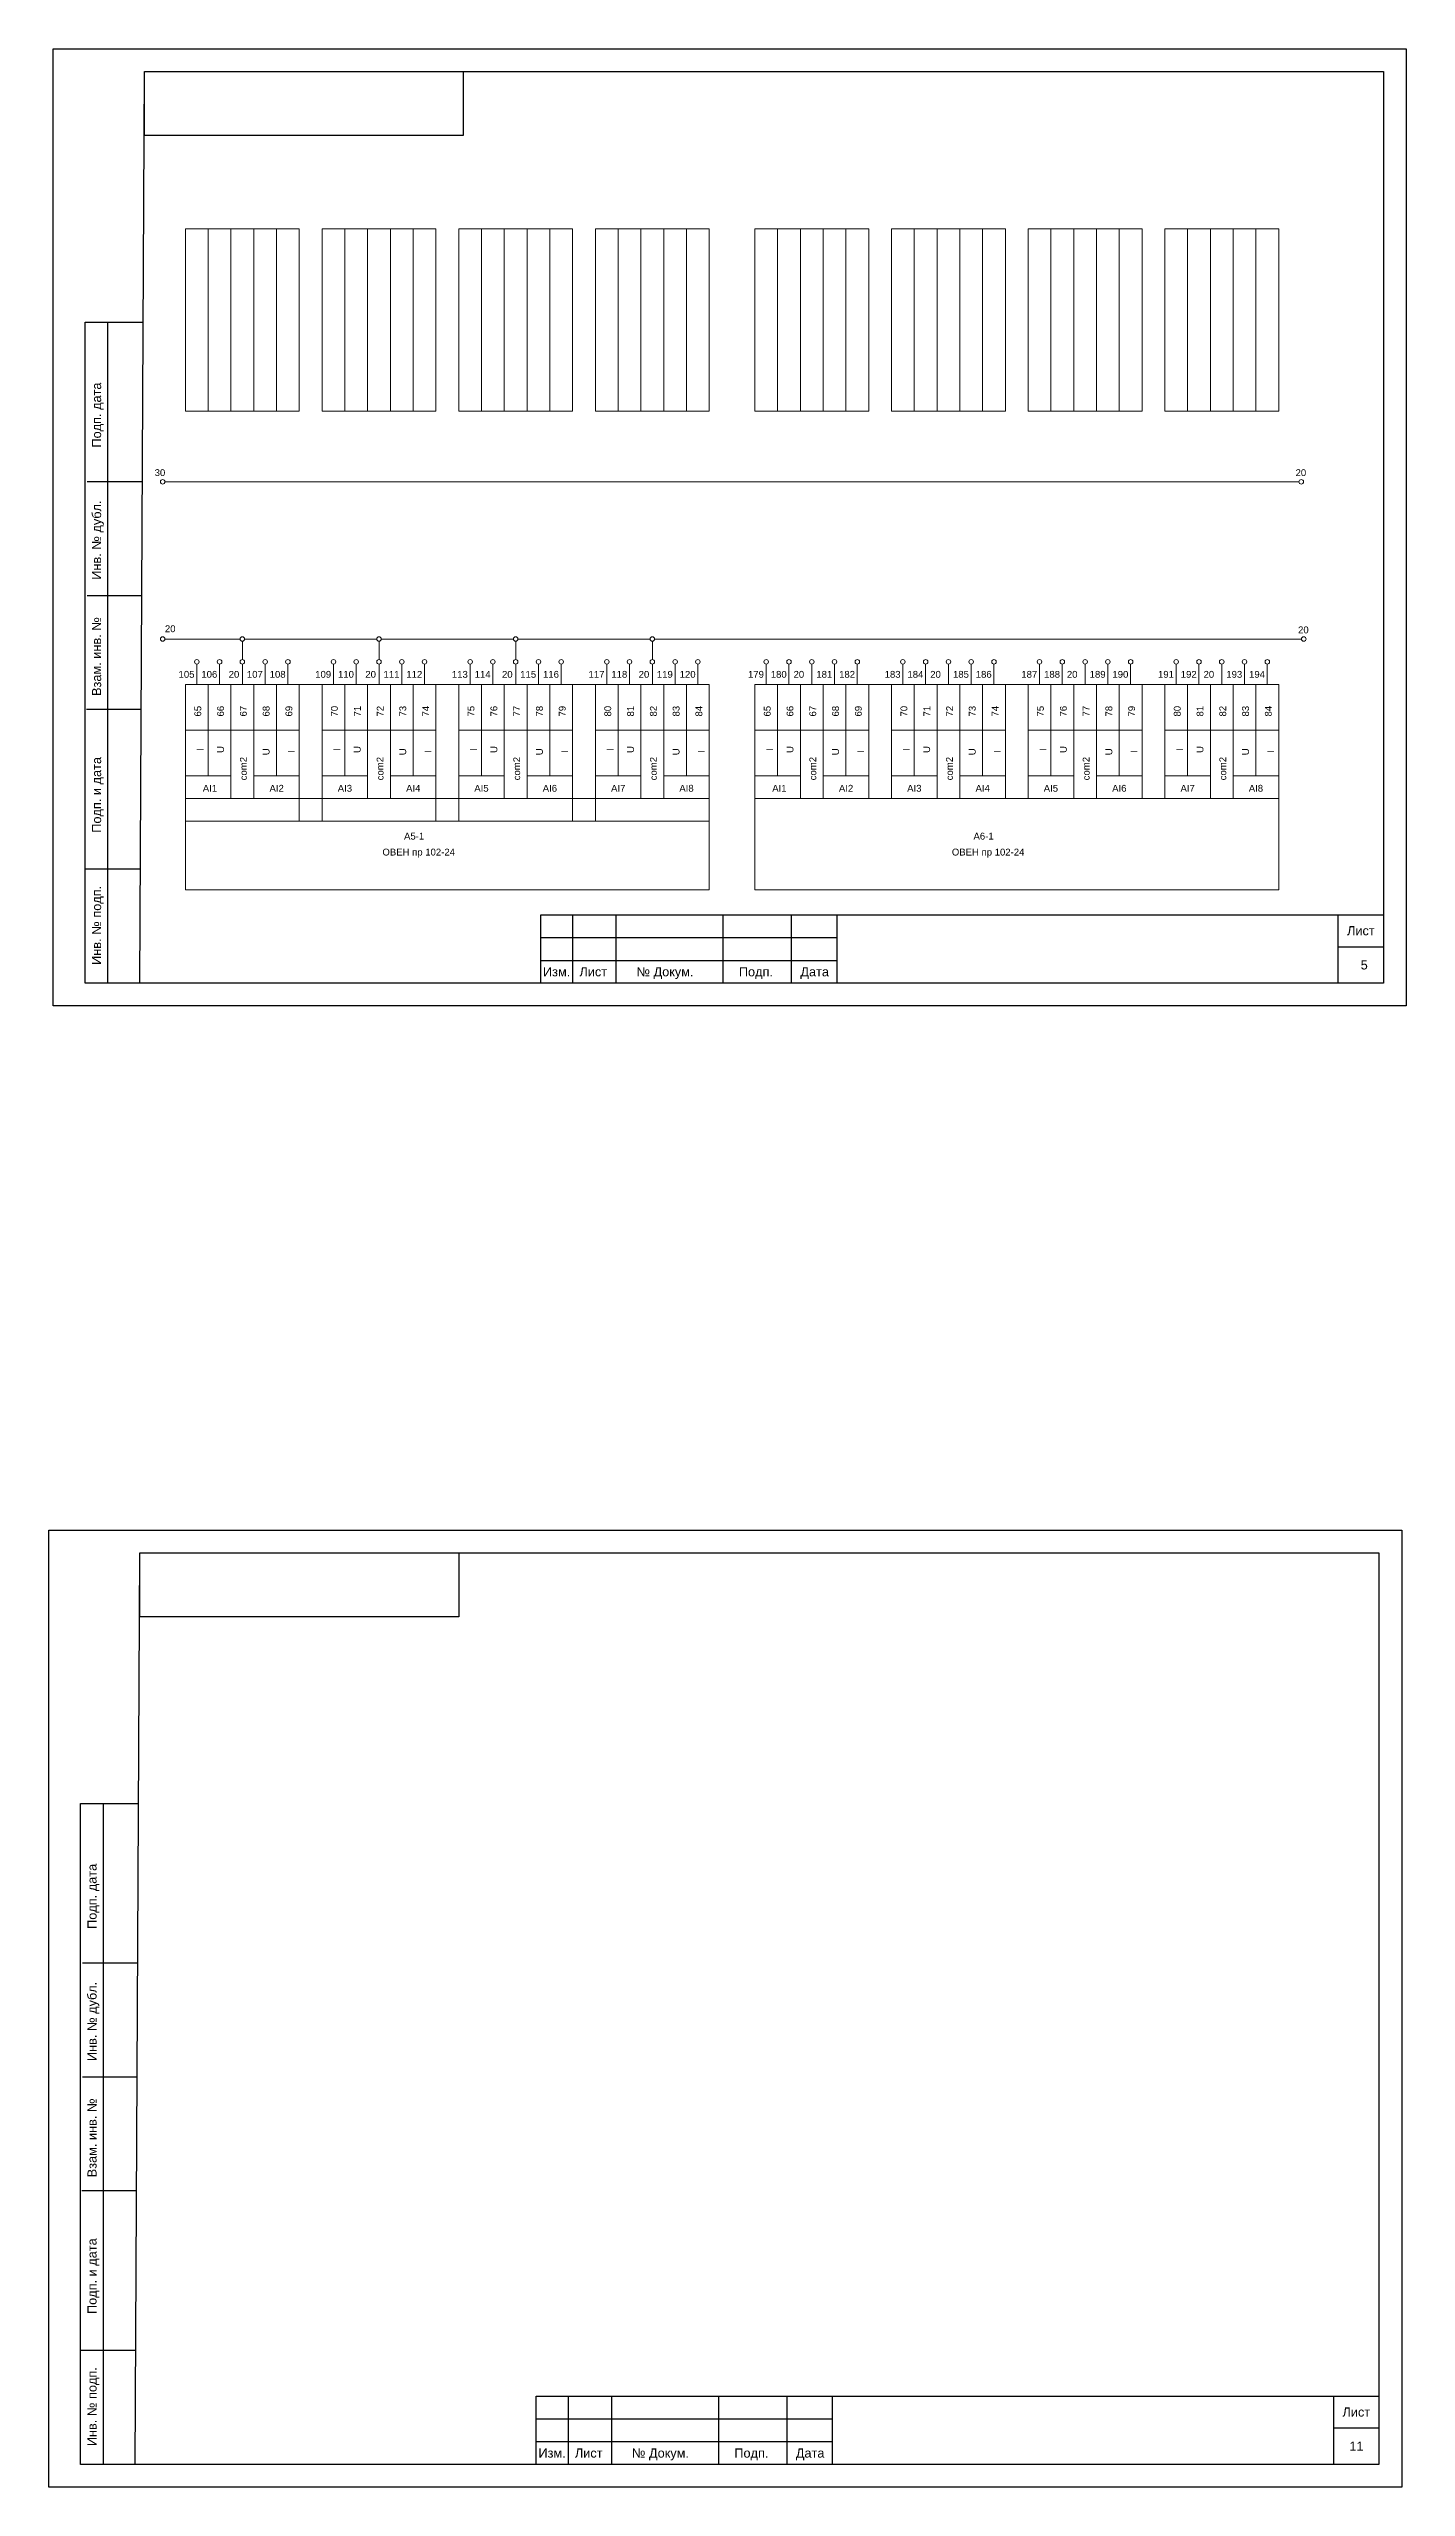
# Model space of a CAD drawing. Header units: millimetres. Extents: x 1674 to 4134, y 3039 to 4116.
# Drawn here: x 2975 to 3273, y 3290 to 3824 of the extents above; entities that cross this region are included whole.
import ezdxf

# ---------------------------------------------------------------- set-up
doc = ezdxf.new("R2010")
doc.units = ezdxf.units.MM
doc.layers.add('Аппаратура', color=7, linetype='Continuous', lineweight=20)
doc.layers.add('Рамки', color=7, linetype='Continuous', lineweight=25)
doc.styles.get("Standard").update_dxf_attribs({"font": 'arial.ttf'})

msp = doc.modelspace()

# ---------------------------------------------------------------- linework, layer by layer
at = {"layer": 'Аппаратура'}
for p, q in [((3000.5, 3729.5), (3249.5, 3729.5)), ((3000.5, 3695), (3017, 3695)), ((3017.5, 3690.5), (3017.5, 3694.5)), ((3018, 3695), (3047, 3695)), ((3047.5, 3690.5), (3047.5, 3694.5)), ((3048, 3695), (3077, 3695)), ((3077.5, 3690.5), (3077.5, 3694.5)), ((3078, 3695), (3107, 3695)), ((3107.5, 3690.5), (3107.5, 3694.5)), ((3108, 3695), (3250, 3695)), ((3007.5, 3689.5), (3007.5, 3685)), ((3012.5, 3685), (3012.5, 3689.5)), ((3017.5, 3685), (3017.5, 3689.5)), ((3022.5, 3685), (3022.5, 3689.5)), ((3027.5, 3685), (3027.5, 3689.5)), ((3037.5, 3689.5), (3037.5, 3685)), ((3042.5, 3685), (3042.5, 3689.5)), ((3047.5, 3685), (3047.5, 3689.5)), ((3052.5, 3685), (3052.5, 3689.5)), ((3057.5, 3685), (3057.5, 3689.5)), ((3067.5, 3689.5), (3067.5, 3685)), ((3072.5, 3685), (3072.5, 3689.5)), ((3077.5, 3685), (3077.5, 3689.5)), ((3082.5, 3685), (3082.5, 3689.5)), ((3087.5, 3685), (3087.5, 3689.5)), ((3097.5, 3689.5), (3097.5, 3685)), ((3102.5, 3685), (3102.5, 3689.5)), ((3107.5, 3685), (3107.5, 3689.5)), ((3112.5, 3685), (3112.5, 3689.5)), ((3117.5, 3685), (3117.5, 3689.5)), ((3132.5, 3689.5), (3132.5, 3685)), ((3137.5, 3685), (3137.5, 3689.5)), ((3142.5, 3685), (3142.5, 3689.5)), ((3147.5, 3685), (3147.5, 3689.5)), ((3152.5, 3685), (3152.5, 3689.5)), ((3162.5, 3689.5), (3162.5, 3685)), ((3167.5, 3685), (3167.5, 3689.5)), ((3172.5, 3685), (3172.5, 3689.5)), ((3177.5, 3685), (3177.5, 3689.5)), ((3182.5, 3685), (3182.5, 3689.5)), ((3192.5, 3689.5), (3192.5, 3685)), ((3197.5, 3685), (3197.5, 3689.5)), ((3202.5, 3685), (3202.5, 3689.5)), ((3207.5, 3685), (3207.5, 3689.5)), ((3212.5, 3685), (3212.5, 3689.5)), ((3222.5, 3689.5), (3222.5, 3685)), ((3227.5, 3685), (3227.5, 3689.5)), ((3232.5, 3685), (3232.5, 3689.5)), ((3237.5, 3685), (3237.5, 3689.5)), ((3242.5, 3685), (3242.5, 3689.5)), ((3005, 3685), (3120, 3685)), ((3130, 3685), (3245, 3685)), ((3005, 3660), (3120, 3660)), ((3030, 3660), (3030, 3655)), ((3035, 3660), (3035, 3655)), ((3060, 3660), (3060, 3655)), ((3065, 3660), (3065, 3655)), ((3090, 3660), (3090, 3655)), ((3095, 3660), (3095, 3655)), ((3130, 3660), (3245, 3660))]:
    msp.add_line(p, q, dxfattribs=at)
for points in [[(3005, 3745), (3010, 3745), (3010, 3785), (3005, 3785)], [(3010, 3745), (3015, 3745), (3015, 3785), (3010, 3785)], [(3015, 3745), (3020, 3745), (3020, 3785), (3015, 3785)], [(3020, 3745), (3025, 3745), (3025, 3785), (3020, 3785)], [(3025, 3745), (3030, 3745), (3030, 3785), (3025, 3785)], [(3035, 3745), (3040, 3745), (3040, 3785), (3035, 3785)], [(3040, 3745), (3045, 3745), (3045, 3785), (3040, 3785)], [(3045, 3745), (3050, 3745), (3050, 3785), (3045, 3785)], [(3050, 3745), (3055, 3745), (3055, 3785), (3050, 3785)], [(3055, 3745), (3060, 3745), (3060, 3785), (3055, 3785)], [(3065, 3745), (3070, 3745), (3070, 3785), (3065, 3785)], [(3070, 3745), (3075, 3745), (3075, 3785), (3070, 3785)], [(3075, 3745), (3080, 3745), (3080, 3785), (3075, 3785)], [(3080, 3745), (3085, 3745), (3085, 3785), (3080, 3785)], [(3085, 3745), (3090, 3745), (3090, 3785), (3085, 3785)], [(3095, 3745), (3100, 3745), (3100, 3785), (3095, 3785)], [(3100, 3745), (3105, 3745), (3105, 3785), (3100, 3785)], [(3105, 3745), (3110, 3745), (3110, 3785), (3105, 3785)], [(3110, 3745), (3115, 3745), (3115, 3785), (3110, 3785)], [(3115, 3745), (3120, 3745), (3120, 3785), (3115, 3785)], [(3130, 3745), (3135, 3745), (3135, 3785), (3130, 3785)], [(3135, 3745), (3140, 3745), (3140, 3785), (3135, 3785)], [(3140, 3745), (3145, 3745), (3145, 3785), (3140, 3785)], [(3145, 3745), (3150, 3745), (3150, 3785), (3145, 3785)], [(3150, 3745), (3155, 3745), (3155, 3785), (3150, 3785)], [(3160, 3745), (3165, 3745), (3165, 3785), (3160, 3785)], [(3165, 3745), (3170, 3745), (3170, 3785), (3165, 3785)], [(3170, 3745), (3175, 3745), (3175, 3785), (3170, 3785)], [(3175, 3745), (3180, 3745), (3180, 3785), (3175, 3785)], [(3180, 3745), (3185, 3745), (3185, 3785), (3180, 3785)], [(3190, 3745), (3195, 3745), (3195, 3785), (3190, 3785)], [(3195, 3745), (3200, 3745), (3200, 3785), (3195, 3785)], [(3200, 3745), (3205, 3745), (3205, 3785), (3200, 3785)], [(3205, 3745), (3210, 3745), (3210, 3785), (3205, 3785)], [(3210, 3745), (3215, 3745), (3215, 3785), (3210, 3785)], [(3220, 3745), (3225, 3745), (3225, 3785), (3220, 3785)], [(3225, 3745), (3230, 3745), (3230, 3785), (3225, 3785)], [(3230, 3745), (3235, 3745), (3235, 3785), (3230, 3785)], [(3235, 3745), (3240, 3745), (3240, 3785), (3235, 3785)], [(3240, 3745), (3245, 3745), (3245, 3785), (3240, 3785)], [(3005, 3675), (3010, 3675), (3010, 3685), (3005, 3685)], [(3010, 3675), (3015, 3675), (3015, 3685), (3010, 3685)], [(3015, 3675), (3020, 3675), (3020, 3685), (3015, 3685)], [(3020, 3675), (3025, 3675), (3025, 3685), (3020, 3685)], [(3025, 3675), (3030, 3675), (3030, 3685), (3025, 3685)], [(3035, 3675), (3040, 3675), (3040, 3685), (3035, 3685)], [(3040, 3675), (3045, 3675), (3045, 3685), (3040, 3685)], [(3045, 3675), (3050, 3675), (3050, 3685), (3045, 3685)], [(3050, 3675), (3055, 3675), (3055, 3685), (3050, 3685)], [(3055, 3675), (3060, 3675), (3060, 3685), (3055, 3685)], [(3065, 3675), (3070, 3675), (3070, 3685), (3065, 3685)], [(3070, 3675), (3075, 3675), (3075, 3685), (3070, 3685)], [(3075, 3675), (3080, 3675), (3080, 3685), (3075, 3685)], [(3080, 3675), (3085, 3675), (3085, 3685), (3080, 3685)], [(3085, 3675), (3090, 3675), (3090, 3685), (3085, 3685)], [(3095, 3675), (3100, 3675), (3100, 3685), (3095, 3685)], [(3100, 3675), (3105, 3675), (3105, 3685), (3100, 3685)], [(3105, 3675), (3110, 3675), (3110, 3685), (3105, 3685)], [(3110, 3675), (3115, 3675), (3115, 3685), (3110, 3685)], [(3115, 3675), (3120, 3675), (3120, 3685), (3115, 3685)], [(3130, 3675), (3135, 3675), (3135, 3685), (3130, 3685)], [(3135, 3675), (3140, 3675), (3140, 3685), (3135, 3685)], [(3140, 3675), (3145, 3675), (3145, 3685), (3140, 3685)], [(3145, 3675), (3150, 3675), (3150, 3685), (3145, 3685)], [(3150, 3675), (3155, 3675), (3155, 3685), (3150, 3685)], [(3160, 3675), (3165, 3675), (3165, 3685), (3160, 3685)], [(3165, 3675), (3170, 3675), (3170, 3685), (3165, 3685)], [(3170, 3675), (3175, 3675), (3175, 3685), (3170, 3685)], [(3175, 3675), (3180, 3675), (3180, 3685), (3175, 3685)], [(3180, 3675), (3185, 3675), (3185, 3685), (3180, 3685)], [(3190, 3675), (3195, 3675), (3195, 3685), (3190, 3685)], [(3195, 3675), (3200, 3675), (3200, 3685), (3195, 3685)], [(3200, 3675), (3205, 3675), (3205, 3685), (3200, 3685)], [(3205, 3675), (3210, 3675), (3210, 3685), (3205, 3685)], [(3210, 3675), (3215, 3675), (3215, 3685), (3210, 3685)], [(3220, 3675), (3225, 3675), (3225, 3685), (3220, 3685)], [(3225, 3675), (3230, 3675), (3230, 3685), (3225, 3685)], [(3230, 3675), (3235, 3675), (3235, 3685), (3230, 3685)], [(3235, 3675), (3240, 3675), (3240, 3685), (3235, 3685)], [(3240, 3675), (3245, 3675), (3245, 3685), (3240, 3685)], [(3005, 3665), (3010, 3665), (3010, 3675), (3005, 3675)], [(3010, 3665), (3015, 3665), (3015, 3675), (3010, 3675)], [(3015, 3660), (3020, 3660), (3020, 3675), (3015, 3675)], [(3020, 3665), (3025, 3665), (3025, 3675), (3020, 3675)], [(3025, 3665), (3030, 3665), (3030, 3675), (3025, 3675)], [(3035, 3665), (3040, 3665), (3040, 3675), (3035, 3675)], [(3040, 3665), (3045, 3665), (3045, 3675), (3040, 3675)], [(3045, 3660), (3050, 3660), (3050, 3675), (3045, 3675)], [(3050, 3665), (3055, 3665), (3055, 3675), (3050, 3675)], [(3055, 3665), (3060, 3665), (3060, 3675), (3055, 3675)], [(3065, 3665), (3070, 3665), (3070, 3675), (3065, 3675)], [(3070, 3665), (3075, 3665), (3075, 3675), (3070, 3675)], [(3075, 3660), (3080, 3660), (3080, 3675), (3075, 3675)], [(3080, 3665), (3085, 3665), (3085, 3675), (3080, 3675)], [(3085, 3665), (3090, 3665), (3090, 3675), (3085, 3675)], [(3095, 3665), (3100, 3665), (3100, 3675), (3095, 3675)], [(3100, 3665), (3105, 3665), (3105, 3675), (3100, 3675)], [(3105, 3660), (3110, 3660), (3110, 3675), (3105, 3675)], [(3110, 3665), (3115, 3665), (3115, 3675), (3110, 3675)], [(3115, 3665), (3120, 3665), (3120, 3675), (3115, 3675)], [(3130, 3665), (3135, 3665), (3135, 3675), (3130, 3675)], [(3135, 3665), (3140, 3665), (3140, 3675), (3135, 3675)], [(3140, 3660), (3145, 3660), (3145, 3675), (3140, 3675)], [(3145, 3665), (3150, 3665), (3150, 3675), (3145, 3675)], [(3150, 3665), (3155, 3665), (3155, 3675), (3150, 3675)], [(3160, 3665), (3165, 3665), (3165, 3675), (3160, 3675)], [(3165, 3665), (3170, 3665), (3170, 3675), (3165, 3675)], [(3170, 3660), (3175, 3660), (3175, 3675), (3170, 3675)], [(3175, 3665), (3180, 3665), (3180, 3675), (3175, 3675)], [(3180, 3665), (3185, 3665), (3185, 3675), (3180, 3675)], [(3190, 3665), (3195, 3665), (3195, 3675), (3190, 3675)], [(3195, 3665), (3200, 3665), (3200, 3675), (3195, 3675)], [(3200, 3660), (3205, 3660), (3205, 3675), (3200, 3675)], [(3205, 3665), (3210, 3665), (3210, 3675), (3205, 3675)], [(3210, 3665), (3215, 3665), (3215, 3675), (3210, 3675)], [(3220, 3665), (3225, 3665), (3225, 3675), (3220, 3675)], [(3225, 3665), (3230, 3665), (3230, 3675), (3225, 3675)], [(3230, 3660), (3235, 3660), (3235, 3675), (3230, 3675)], [(3235, 3665), (3240, 3665), (3240, 3675), (3235, 3675)], [(3240, 3665), (3245, 3665), (3245, 3675), (3240, 3675)], [(3005, 3660), (3015, 3660), (3015, 3665), (3005, 3665)], [(3020, 3660), (3030, 3660), (3030, 3665), (3020, 3665)], [(3035, 3660), (3045, 3660), (3045, 3665), (3035, 3665)], [(3050, 3660), (3060, 3660), (3060, 3665), (3050, 3665)], [(3065, 3660), (3075, 3660), (3075, 3665), (3065, 3665)], [(3080, 3660), (3090, 3660), (3090, 3665), (3080, 3665)], [(3095, 3660), (3105, 3660), (3105, 3665), (3095, 3665)], [(3110, 3660), (3120, 3660), (3120, 3665), (3110, 3665)], [(3130, 3660), (3140, 3660), (3140, 3665), (3130, 3665)], [(3145, 3660), (3155, 3660), (3155, 3665), (3145, 3665)], [(3160, 3660), (3170, 3660), (3170, 3665), (3160, 3665)], [(3175, 3660), (3185, 3660), (3185, 3665), (3175, 3665)], [(3190, 3660), (3200, 3660), (3200, 3665), (3190, 3665)], [(3205, 3660), (3215, 3660), (3215, 3665), (3205, 3665)], [(3220, 3660), (3230, 3660), (3230, 3665), (3220, 3665)], [(3235, 3660), (3245, 3660), (3245, 3665), (3235, 3665)], [(3005, 3660), (3120, 3660), (3120, 3640), (3005, 3640)], [(3005, 3660), (3120, 3660), (3120, 3655), (3005, 3655)], [(3130, 3660), (3245, 3660), (3245, 3640), (3130, 3640)]]:
    msp.add_lwpolyline(points, close=True, dxfattribs=at)
for centre in [(3000, 3729.5), (3249.95, 3729.5), (3000, 3695), (3017.5, 3695), (3047.5, 3695), (3077.5, 3695), (3107.5, 3695), (3250.5, 3695), (3007.5, 3690), (3012.5, 3690), (3017.5, 3690), (3022.5, 3690), (3027.5, 3690), (3037.5, 3690), (3042.5, 3690), (3047.5, 3690), (3052.5, 3690), (3057.5, 3690), (3067.5, 3690), (3072.5, 3690), (3077.5, 3690), (3082.5, 3690), (3087.5, 3690), (3097.5, 3690), (3102.5, 3690), (3107.5, 3690), (3112.5, 3690), (3117.5, 3690), (3132.5, 3690), (3137.5, 3690), (3142.5, 3690), (3147.5, 3690), (3152.5, 3690), (3162.5, 3690), (3167.5, 3690), (3172.5, 3690), (3177.5, 3690), (3182.5, 3690), (3192.5, 3690), (3197.5, 3690), (3202.5, 3690), (3207.5, 3690), (3212.5, 3690), (3222.5, 3690), (3227.5, 3690), (3232.5, 3690), (3237.5, 3690), (3242.5, 3690)]:
    msp.add_circle(centre, 0.5, dxfattribs=at)
at = {"layer": 'Рамки'}
for p, q in [((2995, 3619.5), (2996, 3819.5)), ((2996, 3819.5), (3268, 3819.5)), ((3268, 3819.5), (3268, 3619.5)), ((2983, 3764.5), (2995.72, 3764.5)), ((2983, 3619.5), (2983, 3764.5)), ((2988, 3619.5), (2988, 3764.5)), ((2995.42, 3729.5), (2983.42, 3729.5)), ((2995.42, 3704.5), (2983.42, 3704.5)), ((2995.3, 3679.5), (2983.3, 3679.5)), ((2995.12, 3644.5), (2983.12, 3644.5)), ((2995.12, 3644.5), (2983.12, 3644.5)), ((2995.12, 3644.5), (2983.12, 3644.5)), ((3090, 3634.5), (3090, 3619.5)), ((3099.5, 3634.5), (3099.5, 3619.5)), ((3123, 3634.5), (3123, 3619.5)), ((3138, 3634.5), (3138, 3619.5)), ((3258, 3634.5), (3258, 3619.5)), ((3083, 3629.5), (3148, 3629.5)), ((3258, 3627.5), (3268, 3627.5)), ((3083, 3624.5), (3148, 3624.5)), ((2995, 3619.5), (2983, 3619.5)), ((3268, 3619.5), (2995, 3619.5)), ((2994, 3294.5), (2995, 3494.5)), ((2995, 3494.5), (3267, 3494.5)), ((3267, 3494.5), (3267, 3294.5)), ((2982, 3439.5), (2994.72, 3439.5)), ((2982, 3294.5), (2982, 3439.5)), ((2987, 3294.5), (2987, 3439.5)), ((2994.42, 3404.5), (2982.42, 3404.5)), ((2994.42, 3379.5), (2982.42, 3379.5)), ((2994.3, 3354.5), (2982.3, 3354.5)), ((2994.12, 3319.5), (2982.12, 3319.5)), ((2994.12, 3319.5), (2982.12, 3319.5)), ((2994.12, 3319.5), (2982.12, 3319.5)), ((3089, 3309.5), (3089, 3294.5)), ((3098.5, 3309.5), (3098.5, 3294.5)), ((3122, 3309.5), (3122, 3294.5)), ((3137, 3309.5), (3137, 3294.5)), ((3257, 3309.5), (3257, 3294.5)), ((3082, 3304.5), (3147, 3304.5)), ((3257, 3302.5), (3267, 3302.5)), ((3082, 3299.5), (3147, 3299.5)), ((2994, 3294.5), (2982, 3294.5)), ((3267, 3294.5), (2994, 3294.5))]:
    msp.add_line(p, q, dxfattribs=at)
for points in [[(2976, 3824.5), (3273, 3824.5), (3273, 3614.5), (2976, 3614.5)], [(2996, 3819.5), (3066, 3819.5), (3066, 3805.5), (2996, 3805.5)], [(3083, 3619.5), (3083, 3634.5), (3268, 3634.5), (3268, 3619.5)], [(3083, 3634.5), (3148, 3634.5), (3148, 3619.5), (3083, 3619.5)], [(2975, 3499.5), (3272, 3499.5), (3272, 3289.5), (2975, 3289.5)], [(2995, 3494.5), (3065, 3494.5), (3065, 3480.5), (2995, 3480.5)], [(3082, 3294.5), (3082, 3309.5), (3267, 3309.5), (3267, 3294.5)], [(3082, 3309.5), (3147, 3309.5), (3147, 3294.5), (3082, 3294.5)]]:
    msp.add_lwpolyline(points, close=True, dxfattribs=at)

# ---------------------------------------------------------------- texts
at = {"layer": 'Аппаратура'}
for s, p in [('30', (2998.25, 3730.75)), ('20', (3248.7, 3730.75)), ('20', (3248.7, 3730.75)), ('20', (3000.5, 3696.5)), ('20', (3249.25, 3696.25)), ('20', (3249.25, 3696.25)), ('105', (3003.5, 3686.5)), ('106', (3008.5, 3686.5)), ('20', (3014.5, 3686.5)), ('107', (3018.5, 3686.5)), ('108', (3023.5, 3686.5)), ('109', (3033.5, 3686.5)), ('110', (3038.5, 3686.5)), ('20', (3044.5, 3686.5)), ('111', (3048.5, 3686.5)), ('112', (3053.5, 3686.5)), ('113', (3063.5, 3686.5)), ('114', (3068.5, 3686.5)), ('20', (3074.5, 3686.5)), ('115', (3078.5, 3686.5)), ('116', (3083.5, 3686.5)), ('117', (3093.5, 3686.5)), ('118', (3098.5, 3686.5)), ('20', (3104.5, 3686.5)), ('119', (3108.5, 3686.5)), ('120', (3113.5, 3686.5)), ('179', (3128.5, 3686.5)), ('180', (3133.5, 3686.5)), ('20', (3138.5, 3686.5)), ('181', (3143.5, 3686.5)), ('182', (3148.5, 3686.5)), ('183', (3158.5, 3686.5)), ('184', (3163.5, 3686.5)), ('20', (3168.5, 3686.5)), ('185', (3173.5, 3686.5)), ('186', (3178.5, 3686.5)), ('187', (3188.5, 3686.5)), ('188', (3193.5, 3686.5)), ('20', (3198.5, 3686.5)), ('189', (3203.5, 3686.5)), ('190', (3208.5, 3686.5)), ('191', (3218.5, 3686.5)), ('192', (3223.5, 3686.5)), ('20', (3228.5, 3686.5)), ('193', (3233.5, 3686.5)), ('194', (3238.5, 3686.5)), ('AI1', (3008.82, 3661.5)), ('AI2', (3023.46, 3661.5)), ('AI3', (3038.44, 3661.5)), ('AI4', (3053.45, 3661.5)), ('AI5', (3068.42, 3661.5)), ('AI6', (3083.44, 3661.5)), ('AI7', (3098.44, 3661.5)), ('AI8', (3113.43, 3661.5)), ('AI1', (3133.82, 3661.5)), ('AI2', (3148.46, 3661.5)), ('AI3', (3163.44, 3661.5)), ('AI4', (3178.45, 3661.5)), ('AI5', (3193.42, 3661.5)), ('AI6', (3208.44, 3661.5)), ('AI7', (3223.44, 3661.5)), ('AI8', (3238.43, 3661.5)), ('ОВЕН пр 102-24', (3048.25, 3647.5)), ('A5-1', (3053, 3651)), ('ОВЕН пр 102-24', (3173.25, 3647.5)), ('A6-1', (3178, 3651))]:
    msp.add_text(s, height=1.5, dxfattribs=at).set_placement(p)
for s, p in [('65', (3008.47, 3678)), ('66', (3013.47, 3678)), ('67', (3018.47, 3678)), ('68', (3023.47, 3678)), ('69', (3028.47, 3678)), ('70', (3038.47, 3678)), ('71', (3043.51, 3678)), ('72', (3048.51, 3678)), ('73', (3053.47, 3678)), ('74', (3058.5, 3678)), ('75', (3068.44, 3678)), ('76', (3073.47, 3678)), ('77', (3078.47, 3678)), ('78', (3083.47, 3678)), ('79', (3088.47, 3678)), ('80', (3098.47, 3678)), ('81', (3103.47, 3678)), ('82', (3108.47, 3678)), ('83', (3113.47, 3678)), ('84', (3118.47, 3678)), ('65', (3133.47, 3678)), ('66', (3138.47, 3678)), ('67', (3143.47, 3678)), ('68', (3148.47, 3678)), ('69', (3153.47, 3678)), ('70', (3163.47, 3678)), ('71', (3168.51, 3678)), ('72', (3173.51, 3678)), ('73', (3178.47, 3678)), ('74', (3183.5, 3678)), ('75', (3193.44, 3678)), ('76', (3198.47, 3678)), ('77', (3203.47, 3678)), ('78', (3208.47, 3678)), ('79', (3213.47, 3678)), ('80', (3223.47, 3678)), ('81', (3228.47, 3678)), ('82', (3233.47, 3678)), ('83', (3238.47, 3678)), ('84', (3243.47, 3678)), ('I', (3009, 3670.5)), ('U', (3013.47, 3670)), ('U', (3023.47, 3669.5)), ('I', (3029, 3670)), ('I', (3039, 3670.5)), ('U', (3043.47, 3670)), ('U', (3053.47, 3669.5)), ('I', (3059, 3670)), ('I', (3069, 3670.5)), ('U', (3073.47, 3670)), ('U', (3083.47, 3669.5)), ('I', (3089, 3670)), ('I', (3099, 3670.5)), ('U', (3103.47, 3670)), ('U', (3113.47, 3669.5)), ('I', (3119, 3670)), ('I', (3134, 3670.5)), ('U', (3138.47, 3670)), ('U', (3148.47, 3669.5)), ('I', (3154, 3670)), ('I', (3164, 3670.5)), ('U', (3168.47, 3670)), ('U', (3178.47, 3669.5)), ('I', (3184, 3670)), ('I', (3194, 3670.5)), ('U', (3198.47, 3670)), ('U', (3208.47, 3669.5)), ('I', (3214, 3670)), ('I', (3224, 3670.5)), ('U', (3228.47, 3670)), ('U', (3238.47, 3669.5)), ('I', (3244, 3670)), ('com2', (3018.48, 3664)), ('com2', (3048.48, 3664)), ('com2', (3078.48, 3664)), ('com2', (3108.48, 3664)), ('com2', (3143.48, 3664)), ('com2', (3173.48, 3664)), ('com2', (3203.48, 3664)), ('com2', (3233.48, 3664))]:
    msp.add_text(s, height=1.5, rotation=90, dxfattribs=at).set_placement(p)
at = {"layer": 'Рамки'}
for s, p in [('Подп. дата', (2986.5, 3737)), ('Инв. № дубл.', (2986.5, 3708)), ('Взам. инв. №', (2986.5, 3682.5)), ('Подп. и дата', (2986.5, 3652.5)), ('Инв. № подп.', (2986.5, 3623.5)), ('Подп. дата', (2985.5, 3412)), ('Инв. № дубл.', (2985.5, 3383)), ('Взам. инв. №', (2985.5, 3357.5)), ('Подп. и дата', (2985.5, 3327.5)), ('Инв. № подп.', (2985.5, 3298.5))]:
    msp.add_text(s, height=2, rotation=90, dxfattribs=at).set_placement(p)
for s, p in [('Лист', (3260, 3630)), ('Изм.', (3083.5, 3621)), ('Лист', (3091.5, 3621)), ('№ Докум.', (3104, 3621)), ('Подп.', (3126.5, 3621)), ('Дата', (3140, 3621)), ('5', (3263, 3622.5)), ('Лист', (3259, 3305)), ('Изм.', (3082.5, 3296)), ('Лист', (3090.5, 3296)), ('№ Докум.', (3103, 3296)), ('Подп.', (3125.5, 3296)), ('Дата', (3139, 3296)), ('11', (3260.5, 3297.5))]:
    msp.add_text(s, height=2, dxfattribs=at).set_placement(p)

doc.saveas('drawing.dxf')
